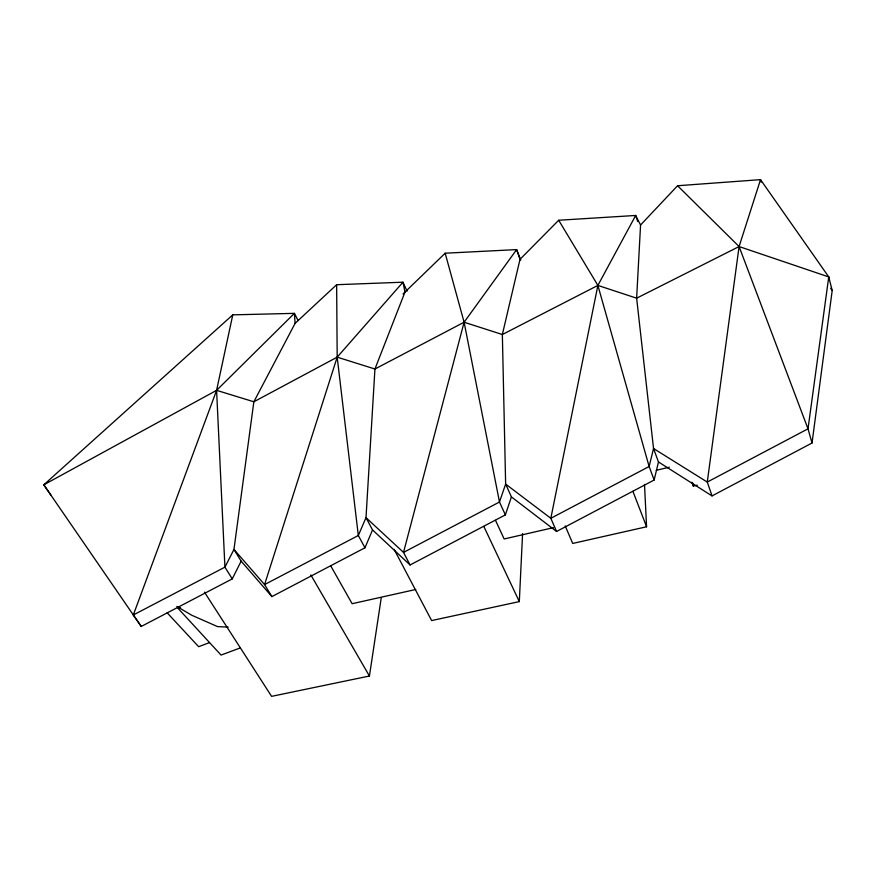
<?xml version="1.0" encoding="UTF-8"?>
<svg xmlns="http://www.w3.org/2000/svg" width="876" height="876" viewBox="0 0 876 876"><rect width="100%" height="100%" fill="white"/><g stroke="black" fill="none" stroke-linecap="round" stroke-linejoin="round"><path stroke-width="1.31" d="M394.134 549.351L431.638 620.569L519.315 601.604L522.589 533.55M640.564 225.012L636.633 298.19L653.54 448.512L658.467 461.97L654.142 480.015L556.556 531.48L511.42 496.911L505.638 484.089L502.353 334.522L520.005 259.34L558.702 220.248L635.68 215.463L640.564 225.012L677.575 185.745L760.521 179.646L828.751 276.925L832.2 290.525L812.03 443.004L712.046 495.915L658.467 461.97M204.447 592.121L271.593 696.354L369.431 676.02L381.268 597.673M298.092 320.55L294.391 313.356L232.775 314.856L216.591 390.346L133.305 614.985L141.244 626.46L232.249 578.894L241.152 561.155L233.958 549.438L253.854 401.777L295.103 323.364L336.636 284.711L402.982 282.203L407.077 291.171M141.244 626.46L43.8 484.822L216.591 390.346L253.854 401.777L337.183 357.156L402.982 282.203L404.975 292.08L374.939 369.015L366.004 517.672L372.53 529.925L410.077 564.976L505.375 514.88L511.42 496.911M241.152 561.155L271.878 596.589L364.974 547.785L372.53 529.925M403.015 293.975L445.172 253.208L516.632 249.605L520.782 260.084M232.775 314.856L43.8 484.822L51.038 495.29M133.305 614.985L224.924 567.144L233.958 549.438L264.574 584.588L271.878 596.589M209.495 642.612L198.644 646.696L167.108 612.74M240.112 647.988L221.059 655.073L177.51 607.769M656.266 470.292L669.341 467.204M691.974 482.227L693.332 486.081L697.307 485.162M553.413 527.659L504.149 538.97L495.509 520.377M644.506 484.439L646.576 526.772L572.718 543.438L565.217 525.939M415.772 589.482L352.13 603.706L330.679 565.787M228.154 627.139L217.511 626.581L191.833 615.28L176.81 606.433M178.113 606.838L180.576 607.922M677.575 185.745L739.092 246.55L808.011 428.824L812.03 443.004M830.645 288.292L832.2 290.525M232.249 578.894L224.924 567.144L216.591 390.346L294.391 313.356L295.103 323.364M558.702 220.248L597.881 285.412L649.127 466.514L654.142 480.015M310.838 574.952L369.431 676.02M364.974 547.785L358.317 535.499L337.183 357.156L336.636 284.711M410.077 564.976L403.518 552.406L366.004 517.672L358.317 535.499L264.574 584.588L337.183 357.156L374.939 369.015L464.105 322.226L516.632 249.605L520.005 259.34M483.848 526.476L519.315 601.604M505.375 514.88L499.484 502.014L464.105 322.226L445.172 253.208M556.556 531.48L550.829 518.296L505.638 484.089L499.484 502.014L403.518 552.406L464.105 322.226L502.353 334.522L597.881 285.412L635.68 215.463L637.706 221.519M632.921 491.326L646.576 526.772M712.046 495.915L707.271 482.063L739.092 246.55L760.521 179.646L761.211 182.175M693.091 483.377L693.332 486.081M828.751 276.925L808.011 428.824L707.271 482.063L653.54 448.512L649.127 466.514L550.829 518.296L597.881 285.412L636.633 298.19L739.092 246.55L828.751 276.925"/></g></svg>
